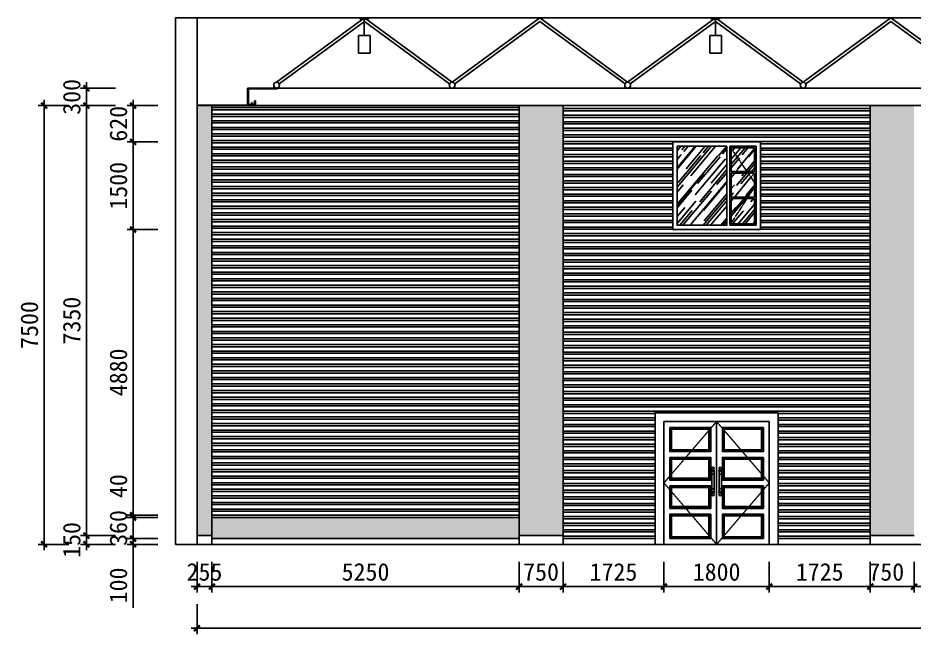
# Model space of a CAD drawing. Header units: millimetres. Extents: x -150677 to 588340, y -254013 to 149700.
# Drawn here: x 131295 to 146611, y -31288 to -20754 of the extents above; entities that cross this region are included whole.
import ezdxf

# ---------------------------------------------------------------- set-up
doc = ezdxf.new("R2010")
doc.units = ezdxf.units.MM
doc.header["$LTSCALE"] = 10
doc.header["$MEASUREMENT"] = 0
doc.linetypes.add('DASH', pattern=[0.35, 0.25, -0.1])
doc.linetypes.add('HIDDEN', pattern=[0.375, 0.25, -0.125])
for name, color, linetype in [('2-Ba顶面轮廓', 4, 'Continuous'), ('2-Da地拼', 4, 'Continuous'), ('6-Bb窗', 5, 'Continuous'), ('9-ELa粗', 2, 'Continuous'), ('9-ELd细', 8, 'Continuous'), ('9-ELf填充', 251, 'Continuous'), ('ceiling-light', 2, 'Continuous'), ('E-Elevation(立面图层)', 134, 'Continuous'), ('FUR-MID', 2, 'Continuous'), ('HAT【填充】', 8, 'Continuous'), ('PM', 1, 'Continuous')]:
    doc.layers.add(name, color=color, linetype=linetype)
doc.styles.get("Standard").update_dxf_attribs({"font": ''})
doc.styles.get('Standard').set_extended_font_data('SimSun')
doc.dimstyles.new('DIMN100', dxfattribs={"dimtxt": 300, "dimasz": 100, "dimexe": 100, "dimexo": 300, "dimgap": 100, "dimtad": 1, "dimdec": 0, "dimtxsty": 'Standard', "dimblk": 'ARCHTICK', "dimcen": 2.5, "dimdle": 100, "dimclrd": 8, "dimclre": 8, "dimclrt": 96, "dimadec": 0, "dimazin": 0, "dimtfac": 1, "dimtdec": 0, "dimtmove": 0, "dimatfit": 3, "dimldrblk": 'DOT', "dimfxl": 100, "dimarcsym": 0})
pattern_1 = [(50, (75, 75), (129.618, 465.617), [3000, -400, 1000, -200]), (50, (341, 175), (-332.325, 17.773), [600, -66, 1200, -150]), (50, (175, 245), (565.849, 882.82), [1600, -280, 800, -200])]

# ---------------------------------------------------------------- blocks, each defined once
blk = doc.blocks.new('A$C03C100C5')
at = {"color": 8, "linetype": 'HIDDEN', "ltscale": 0.001}
for p, q in [((2, 23, 0), (28, 23, 0)), ((15, 12, 0), (15, 34, 0))]:
    blk.add_line(p, q, dxfattribs=at)
at = {"ltscale": 0.2}
for p, q in [((5, 23, 0), (5, 11, 0)), ((25, 23, 0), (25, 11, 0))]:
    blk.add_line(p, q, dxfattribs=at)
at = {"ltscale": 0.2, "elevation": 0}
blk.add_lwpolyline([(30, 0), (30, 11), (0, 11), (0, 0)], close=True, dxfattribs=at)
at = {"ltscale": 0.2}
blk.add_circle((15, 23, 0), 7.88, dxfattribs=at)
blk.add_arc((15, 23, 0), 9.63, 356.8047, 183.1953, dxfattribs=at)
blk = doc.blocks.new('A$C68075832')
at = {"layer": 'E-Elevation(立面图层)', "color": 251, "ltscale": 200}
for p, q in [((-172, 1200), (-32, 1200)), ((-172, 1180), (-172, 1200)), ((-32, 1180), (-172, 1180)), ((-102, 900), (-102, 1180)), ((-32, 1180), (-32, 1200))]:
    blk.add_line(p, q, dxfattribs=at)
at = {"layer": 'E-Elevation(立面图层)', "ltscale": 200}
for p, q in [((0, 900), (-199, 900)), ((-199, 600), (-199, 900)), ((0, 600), (0, 900)), ((0, 600), (-199, 600))]:
    blk.add_line(p, q, dxfattribs=at)
blk = doc.blocks.new('_ArchTick')
at = {"color": 0, "linetype": 'ByBlock', "const_width": 0.4}
blk.add_lwpolyline([(-0.5, -0.5), (0.5, 0.5)], dxfattribs=at)
blk = doc.blocks.new('*D1258')
at = {"layer": '2-Ba顶面轮廓', "color": 8, "lineweight": -2, "transparency": 16777216}
for p, q in [((132466, -29604), (132466, -29504)), ((132964, -29604), (132366, -29604)), ((132466, -29754), (132466, -29604)), ((132964, -29754), (132366, -29754)), ((132466, -29754), (132466, -29854))]:
    blk.add_line(p, q, dxfattribs=at)
at = {"layer": 'Defpoints', "color": 0, "transparency": 16777216}
for p in [(132466, -29604), (133264, -29604), (133264, -29754)]:
    blk.add_point(p, dxfattribs=at)
at = {"layer": '2-Ba顶面轮廓', "color": 8, "lineweight": -2, "transparency": 16777216, "xscale": 100, "yscale": 100, "zscale": 100}
for p, rotation in [((132466, -29604), 270), ((132466, -29754), 90)]:
    blk.add_blockref('_ArchTick', p, dxfattribs=dict(at, rotation=rotation))
at = {"layer": '2-Ba顶面轮廓', "color": 96, "transparency": 16777216, "insert": (132216, -29679), "char_height": 300, "attachment_point": 5, "rotation": 90}
blk.add_mtext('150', dxfattribs=at)
blk = doc.blocks.new('_DOT')
at = {"color": 0, "linetype": 'ByBlock'}
blk.add_line((-0.35, 0), (-1, 0), dxfattribs=at)
at = {"color": 0, "linetype": 'ByBlock', "const_width": 0.35}
blk.add_lwpolyline([(-0.175, 0, 1), (0.175, 0, 1)], format="xyb", close=True, dxfattribs=at)
blk = doc.blocks.new('*D1259')
at = {"layer": '2-Ba顶面轮廓', "color": 8, "lineweight": -2, "transparency": 16777216}
for p, q in [((132466, -29704), (132466, -22154)), ((132964, -22254), (132366, -22254)), ((132964, -29604), (132366, -29604))]:
    blk.add_line(p, q, dxfattribs=at)
at = {"layer": 'Defpoints', "color": 0, "transparency": 16777216}
for p in [(132466, -22254), (133264, -22254), (133264, -29604)]:
    blk.add_point(p, dxfattribs=at)
at = {"layer": '2-Ba顶面轮廓', "color": 8, "lineweight": -2, "transparency": 16777216, "xscale": 100, "yscale": 100, "zscale": 100}
for p, rotation in [((132466, -22254), 90), ((132466, -29604), 270)]:
    blk.add_blockref('_ArchTick', p, dxfattribs=dict(at, rotation=rotation))
at = {"layer": '2-Ba顶面轮廓', "color": 96, "transparency": 16777216, "insert": (132216, -25929), "char_height": 300, "attachment_point": 5, "rotation": 90}
blk.add_mtext('7350', dxfattribs=at)
blk = doc.blocks.new('*D1260')
at = {"layer": '2-Ba顶面轮廓', "color": 8, "lineweight": -2, "transparency": 16777216}
for p, q in [((132466, -22354), (132466, -21854)), ((132964, -21954), (132366, -21954)), ((132964, -22254), (132366, -22254))]:
    blk.add_line(p, q, dxfattribs=at)
at = {"layer": 'Defpoints', "color": 0, "transparency": 16777216}
for p in [(132466, -21954), (133264, -21954), (133264, -22254)]:
    blk.add_point(p, dxfattribs=at)
at = {"layer": '2-Ba顶面轮廓', "color": 8, "lineweight": -2, "transparency": 16777216, "xscale": 100, "yscale": 100, "zscale": 100}
for p, rotation in [((132466, -21954), 90), ((132466, -22254), 270)]:
    blk.add_blockref('_ArchTick', p, dxfattribs=dict(at, rotation=rotation))
at = {"layer": '2-Ba顶面轮廓', "color": 96, "transparency": 16777216, "insert": (132216, -22104), "char_height": 300, "attachment_point": 5, "rotation": 90}
blk.add_mtext('300', dxfattribs=at)
blk = doc.blocks.new('*D1261')
at = {"layer": '2-Ba顶面轮廓', "color": 8, "lineweight": -2, "transparency": 16777216}
for p, q in [((133263.85917, -29654), (133263.85917, -29554)), ((133686.5, -29654), (133163.85917, -29654)), ((133263.85917, -29654), (133263.85917, -29754)), ((133686.5, -29754), (133163.85917, -29754)), ((133263.85917, -29754), (133263.85917, -30841))]:
    blk.add_line(p, q, dxfattribs=at)
at = {"layer": 'Defpoints', "color": 0, "transparency": 16777216}
for p in [(133263.85917, -29654), (133986.5, -29654), (133986.5, -29754)]:
    blk.add_point(p, dxfattribs=at)
at = {"layer": '2-Ba顶面轮廓', "color": 8, "lineweight": -2, "transparency": 16777216, "xscale": 100, "yscale": 100, "zscale": 100}
for p, rotation in [((133263.85917, -29654), 270), ((133263.85917, -29754), 90)]:
    blk.add_blockref('_ArchTick', p, dxfattribs=dict(at, rotation=rotation))
at = {"layer": '2-Ba顶面轮廓', "color": 96, "transparency": 16777216, "insert": (133013.85917, -30456), "char_height": 300, "attachment_point": 5, "rotation": 90}
blk.add_mtext('100', dxfattribs=at)
blk = doc.blocks.new('*D1262')
at = {"layer": '2-Ba顶面轮廓', "color": 8, "lineweight": -2, "transparency": 16777216}
for p, q in [((133263.85917, -29754), (133263.85917, -29194)), ((133686.5, -29294), (133163.85917, -29294)), ((133686.5, -29654), (133163.85917, -29654))]:
    blk.add_line(p, q, dxfattribs=at)
at = {"layer": 'Defpoints', "color": 0, "transparency": 16777216}
for p in [(133263.85917, -29294), (133986.5, -29294), (133986.5, -29654)]:
    blk.add_point(p, dxfattribs=at)
at = {"layer": '2-Ba顶面轮廓', "color": 8, "lineweight": -2, "transparency": 16777216, "xscale": 100, "yscale": 100, "zscale": 100}
for p, rotation in [((133263.85917, -29294), 90), ((133263.85917, -29654), 270)]:
    blk.add_blockref('_ArchTick', p, dxfattribs=dict(at, rotation=rotation))
at = {"layer": '2-Ba顶面轮廓', "color": 96, "transparency": 16777216, "insert": (133013.85917, -29474), "char_height": 300, "attachment_point": 5, "rotation": 90}
blk.add_mtext('360', dxfattribs=at)
blk = doc.blocks.new('*D1263')
at = {"layer": '2-Ba顶面轮廓', "color": 8, "lineweight": -2, "transparency": 16777216}
for p, q in [((133263.85917, -29254), (133263.85917, -28464)), ((133686.5, -29254), (133163.85917, -29254)), ((133686.5, -29294), (133163.85917, -29294)), ((133263.85917, -29294), (133263.85917, -29254)), ((133263.85917, -29294), (133263.85917, -29394))]:
    blk.add_line(p, q, dxfattribs=at)
at = {"layer": 'Defpoints', "color": 0, "transparency": 16777216}
for p in [(133263.85917, -29254), (133986.5, -29254), (133986.5, -29294)]:
    blk.add_point(p, dxfattribs=at)
at = {"layer": '2-Ba顶面轮廓', "color": 8, "lineweight": -2, "transparency": 16777216, "xscale": 100, "yscale": 100, "zscale": 100}
for p, rotation in [((133263.85917, -29254), 270), ((133263.85917, -29294), 90)]:
    blk.add_blockref('_ArchTick', p, dxfattribs=dict(at, rotation=rotation))
at = {"layer": '2-Ba顶面轮廓', "color": 96, "transparency": 16777216, "insert": (133013.85917, -28759), "char_height": 300, "attachment_point": 5, "rotation": 90}
blk.add_mtext('40', dxfattribs=at)
blk = doc.blocks.new('*D1264')
at = {"layer": '2-Ba顶面轮廓', "color": 8, "lineweight": -2, "transparency": 16777216}
for p, q in [((133263.85917, -29354), (133263.85917, -24274)), ((133686.5, -24374), (133163.85917, -24374)), ((133686.5, -29254), (133163.85917, -29254))]:
    blk.add_line(p, q, dxfattribs=at)
at = {"layer": 'Defpoints', "color": 0, "transparency": 16777216}
for p in [(133263.85917, -24374), (133986.5, -24374), (133986.5, -29254)]:
    blk.add_point(p, dxfattribs=at)
at = {"layer": '2-Ba顶面轮廓', "color": 8, "lineweight": -2, "transparency": 16777216, "xscale": 100, "yscale": 100, "zscale": 100}
for p, rotation in [((133263.85917, -24374), 90), ((133263.85917, -29254), 270)]:
    blk.add_blockref('_ArchTick', p, dxfattribs=dict(at, rotation=rotation))
at = {"layer": '2-Ba顶面轮廓', "color": 96, "transparency": 16777216, "insert": (133013.85917, -26814), "char_height": 300, "attachment_point": 5, "rotation": 90}
blk.add_mtext('4880', dxfattribs=at)
blk = doc.blocks.new('*D1265')
at = {"layer": '2-Ba顶面轮廓', "color": 8, "lineweight": -2, "transparency": 16777216}
for p, q in [((133263.85917, -24474), (133263.85917, -22774)), ((133686.5, -22874), (133163.85917, -22874)), ((133686.5, -24374), (133163.85917, -24374))]:
    blk.add_line(p, q, dxfattribs=at)
at = {"layer": 'Defpoints', "color": 0, "transparency": 16777216}
for p in [(133263.85917, -22874), (133986.5, -22874), (133986.5, -24374)]:
    blk.add_point(p, dxfattribs=at)
at = {"layer": '2-Ba顶面轮廓', "color": 8, "lineweight": -2, "transparency": 16777216, "xscale": 100, "yscale": 100, "zscale": 100}
for p, rotation in [((133263.85917, -22874), 90), ((133263.85917, -24374), 270)]:
    blk.add_blockref('_ArchTick', p, dxfattribs=dict(at, rotation=rotation))
at = {"layer": '2-Ba顶面轮廓', "color": 96, "transparency": 16777216, "insert": (133013.85917, -23624), "char_height": 300, "attachment_point": 5, "rotation": 90}
blk.add_mtext('1500', dxfattribs=at)
blk = doc.blocks.new('*D1266')
at = {"layer": '2-Ba顶面轮廓', "color": 8, "lineweight": -2, "transparency": 16777216}
for p, q in [((133263.85917, -22974), (133263.85917, -22154)), ((133686.5, -22254), (133163.85917, -22254)), ((133686.5, -22874), (133163.85917, -22874))]:
    blk.add_line(p, q, dxfattribs=at)
at = {"layer": 'Defpoints', "color": 0, "transparency": 16777216}
for p in [(133263.85917, -22254), (133986.5, -22254), (133986.5, -22874)]:
    blk.add_point(p, dxfattribs=at)
at = {"layer": '2-Ba顶面轮廓', "color": 8, "lineweight": -2, "transparency": 16777216, "xscale": 100, "yscale": 100, "zscale": 100}
for p, rotation in [((133263.85917, -22254), 90), ((133263.85917, -22874), 270)]:
    blk.add_blockref('_ArchTick', p, dxfattribs=dict(at, rotation=rotation))
at = {"layer": '2-Ba顶面轮廓', "color": 96, "transparency": 16777216, "insert": (133013.85917, -22564), "char_height": 300, "attachment_point": 5, "rotation": 90}
blk.add_mtext('620', dxfattribs=at)
blk = doc.blocks.new('*D1267')
at = {"layer": '2-Ba顶面轮廓', "color": 8, "lineweight": -2, "transparency": 16777216}
for p, q in [((131742, -22154), (131742, -29854)), ((132166, -22254), (131642, -22254)), ((132166, -29754), (131642, -29754))]:
    blk.add_line(p, q, dxfattribs=at)
at = {"layer": 'Defpoints', "color": 0, "transparency": 16777216}
for p in [(132466, -22254), (131742, -29754), (132466, -29754)]:
    blk.add_point(p, dxfattribs=at)
at = {"layer": '2-Ba顶面轮廓', "color": 8, "lineweight": -2, "transparency": 16777216, "xscale": 100, "yscale": 100, "zscale": 100}
for p, rotation in [((131742, -22254), 90), ((131742, -29754), 270)]:
    blk.add_blockref('_ArchTick', p, dxfattribs=dict(at, rotation=rotation))
at = {"layer": '2-Ba顶面轮廓', "color": 96, "transparency": 16777216, "insert": (131492, -26004), "char_height": 300, "attachment_point": 5, "rotation": 90}
blk.add_mtext('7500', dxfattribs=at)
blk = doc.blocks.new('A$C26E901EB')
at = {"layer": '9-ELf填充'}
h = blk.add_hatch(dxfattribs=at)
h.set_pattern_fill('木纹02', color=256, scale=100, angle=90, style=0)
h.set_pattern_definition([(90, (77426.86, -29654), (-400, 2e-14), [80, -120, 40, -160]), (90, (77416.86, -29374), (-400, 2e-14), [80, -320]), (90, (77396.86, -29414), (-400, 2e-14), [40, -360]), (90, (77386.86, -29634), (-400, 2e-14), [20, -280, 20, -80]), (90, (77366.86, -29494), (-400, 2e-14), [80, -120, 20, -180]), (90, (77356.86, -29594), (-400, 2e-14), [60, -340]), (90, (77346.86, -29494), (-400, 2e-14), [120, -280]), (90, (77336.86, -29614), (-400, 2e-14), [80, -320]), (90, (77326.86, -29454), (-400, 2e-14), [200, -200]), (90, (77306.86, -29574), (-400, 2e-14), [40, -120, 80, -160]), (90, (77296.86, -29294), (-400, 2e-14), [80, -320]), (90, (77286.86, -29374), (-400, 2e-14), [40, -360]), (90, (77276.86, -29454), (-400, 2e-14), [40, -360]), (90, (77266.86, -29654), (-400, 2e-14), [80, -320]), (90, (77256.86, -29454), (-400, 2e-14), [80, -320]), (90, (77236.86, -29454), (-400, 2e-14), [80, -80, 80, -160]), (90, (77216.86, -29534), (-400, 2e-14), [40, -200, 80, -80]), (90, (77206.86, -29454), (-400, 2e-14), [120, -280]), (90, (77186.86, -29454), (-400, 2e-14), [80, -320]), (90, (77176.86, -29614), (-400, 2e-14), [120, -160, 40, -80]), (90, (77156.86, -29614), (-400, 2e-14), [200, -200]), (90, (77146.86, -29374), (-400, 2e-14), [40, -360]), (90, (77136.86, -29494), (-400, 2e-14), [80, -320]), (90, (77126.86, -29574), (-400, 2e-14), [40, -160, 40, -160]), (90, (77116.86, -29614), (-400, 2e-14), [40, -120, 80, -160]), (90, (77106.86, -29534), (-400, 2e-14), [40, -200, 40, -120]), (90, (77096.86, -29454), (-400, 2e-14), [120, -280]), (90, (77076.86, -29614), (-400, 2e-14), [80, -320]), (90, (77066.86, -29414), (-400, 2e-14), [40, -360]), (90, (77056.86, -29334), (-400, 2e-14), [40, -360]), (104.03624, (77396.86, -29374), (1e-08, 400), [41.2, -1608.0422]), (104.03624, (77306.86, -29334), (1e-08, 400), [41.2, -1608.0422]), (104.03624, (77066.86, -29374), (1e-08, 400), [41.2, -1608.0422]), (104.03624, (77216.86, -29494), (1e-08, 400), [41.2, -1608.0422]), (104.03624, (77156.86, -29414), (1e-08, 400), [41.2, -1608.0422]), (104.03624, (77186.86, -29374), (1e-08, 400), [41.2, -1608.0422]), (104.03624, (77116.86, -29574), (1e-08, 400), [41.2, -1608.0422]), (104.03624, (77136.86, -29414), (1e-08, 400), [41.2, -1608.0422]), (104.03624, (77286.86, -29334), (1e-08, 400), [82.4, -1566.8422]), (104.03624, (77256.86, -29374), (1e-08, 400), [82.4, -1566.8422]), (104.03624, (77236.86, -29374), (1e-08, 400), [82.4, -1566.8422]), (255.96376, (77366.86, -29494), (1e-08, -400), [41.2, -82.4, 41.2, -1484.4422]), (255.96376, (77306.86, -29574), (1e-08, -400), [41.2, -1608.0422]), (255.96376, (77126.86, -29574), (1e-08, -400), [82.4, -1566.8422]), (284.03624, (77416.86, -29374), (-1e-08, -400), [41.2, -1608.0422]), (75.96376, (77416.86, -29294), (-1e-08, 400), [41.2, -1608.0422]), (75.96376, (77276.86, -29414), (-1e-08, 400), [41.2, -1608.0422]), (75.96376, (77206.86, -29334), (-1e-08, 400), [41.2, -1608.0422]), (75.96376, (77176.86, -29494), (-1e-08, 400), [41.2, -1608.0422]), (75.96376, (77126.86, -29534), (-1e-08, 400), [41.2, -1608.0422]), (75.96376, (77106.86, -29494), (-1e-08, 400), [41.2, -1608.0422]), (75.96376, (77176.86, -29494), (-1e-08, 400), [41.2, -1608.0422]), (75.96376, (77116.86, -29374), (-1e-08, 400), [164.8, -1484.4422]), (75.96376, (77386.86, -29614), (-1e-08, 400), [164.8, -1484.4422]), (75.96376, (77356.86, -29574), (-1e-08, 400), [164.8, -1484.4422]), (75.96376, (77336.86, -29534), (-1e-08, 400), [41.2, -82.4, 82.4, -1443.2422]), (75.96376, (77306.86, -29534), (-1e-08, 400), [82.4, -82.4, 82.4, -1402.0422]), (75.96376, (77266.86, -29574), (-1e-08, 400), [164.8, -1484.4422]), (75.96376, (77236.86, -29614), (-1e-08, 400), [164.8, -1484.4422]), (75.96376, (77216.86, -29614), (-1e-08, 400), [164.8, -1484.4422]), (75.96376, (77096.86, -29334), (-1e-08, 400), [41.2, -1608.0422]), (75.96377, (77056.86, -29294), (-8e-05, 400), [82.4, -1566.8422]), (75.96377, (77076.86, -29534), (-8e-05, 400), [82.4, -1566.8422]), (75.96376, (77426.86, -29574), (-7e-06, 400), [164.8, -1484.4422]), (75.96376, (77146.86, -29334), (-7e-06, 400), [123.6, -1525.6422]), (75.96376, (77176.86, -29294), (-7e-06, 400), [247.2, -1402.0422])])
h.paths.add_polyline_path([(750, 0), (750, 7350), (0, 7350), (0, 0)])
at = {"layer": '2-Da地拼'}
blk.add_line((0, 0), (750, 0), dxfattribs=at)
blk = doc.blocks.new('A$C7E87390C')
at = {"layer": '9-ELf填充'}
h = blk.add_hatch(dxfattribs=at)
h.set_pattern_fill('ANSI32', color=251, scale=300, angle=135, style=0)
h.set_pattern_definition([(180, (1326, 400), (-2e-14, -112.5), []), (180, (1288.5, 437.5), (-2e-14, -112.5), [])])
h.paths.add_polyline_path([(5250, 7400), (5050, 7400), (5050, 400), (5250, 400)])
h.paths.add_polyline_path([(5050, 7400), (0, 7400), (0, 400), (5050, 400)])
at = {"layer": 'HAT【填充】'}
h = blk.add_hatch(dxfattribs=at)
h.set_pattern_fill('木纹', color=251, scale=20, angle=90, style=0)
h.set_pattern_definition([(90, (0, 0), (-408, 2e-14), [81.6, -122.4, 40.8, -163.2]), (90, (-10.2, 285.6), (-408, 2e-14), [81.6, -326.4]), (90, (-30.6, 244.8), (-408, 2e-14), [40.8, -367.2]), (90, (-40.8, 20.4), (-408, 2e-14), [20.4, -285.6, 20.4, -81.6]), (90, (-61.2, 163.2), (-408, 2e-14), [81.6, -122.4, 20.4, -183.6]), (90, (-71.4, 61.2), (-408, 2e-14), [61.2, -346.8]), (90, (-81.6, 163.2), (-408, 2e-14), [122.4, -285.6]), (90, (-91.8, 40.8), (-408, 2e-14), [81.6, -326.4]), (90, (-102, 204), (-408, 2e-14), [204, -204]), (90, (-122.4, 81.6), (-408, 2e-14), [40.8, -122.4, 81.6, -163.2]), (90, (-132.6, 367.2), (-408, 2e-14), [81.6, -326.4]), (90, (-142.8, 285.6), (-408, 2e-14), [40.8, -367.2]), (90, (-153, 204), (-408, 2e-14), [40.8, -367.2]), (90, (-163.2, 1e-14), (-408, 2e-14), [81.6, -326.4]), (90, (-173.4, 204), (-408, 2e-14), [81.6, -326.4]), (90, (-193.8, 204), (-408, 2e-14), [81.6, -81.6, 81.6, -163.2]), (90, (-214.2, 122.4), (-408, 2e-14), [40.8, -204, 81.6, -81.6]), (90, (-224.4, 204), (-408, 2e-14), [122.4, -285.6]), (90, (-244.8, 204), (-408, 2e-14), [81.6, -326.4]), (90, (-255, 40.8), (-408, 2e-14), [122.4, -163.2, 40.8, -81.6]), (90, (-275.4, 40.8), (-408, 2e-14), [204, -204]), (90, (-285.6, 285.6), (-408, 2e-14), [40.8, -367.2]), (90, (-295.8, 163.2), (-408, 2e-14), [81.6, -326.4]), (90, (-306, 81.6), (-408, 2e-14), [40.8, -163.2, 40.8, -163.2]), (90, (-316.2, 40.8), (-408, 2e-14), [40.8, -122.4, 81.6, -163.2]), (90, (-326.4, 122.4), (-408, 2e-14), [40.8, -204, 40.8, -122.4]), (90, (-336.6, 204), (-408, 2e-14), [122.4, -285.6]), (90, (-357, 40.8), (-408, 2e-14), [81.6, -326.4]), (90, (-367.2, 244.8), (-408, 2e-14), [40.8, -367.2]), (90, (-377.4, 326.4), (-408, 2e-14), [40.8, -367.2]), (104.0362, (-30.6, 285.6), (-1e-06, 408), [42.024, -1640.203]), (104.0362, (-122.4, 326.4), (-1e-06, 408), [42.024, -1640.203]), (104.0362, (-367.2, 285.6), (-1e-06, 408), [42.024, -1640.203]), (104.0362, (-214.2, 163.2), (-1e-06, 408), [42.024, -1640.203]), (104.0362, (-275.4, 244.8), (-1e-06, 408), [42.024, -1640.203]), (104.0362, (-244.8, 285.6), (-1e-06, 408), [42.024, -1640.203]), (104.0362, (-316.2, 81.6), (-1e-06, 408), [42.024, -1640.203]), (104.0362, (-295.8, 244.8), (-1e-06, 408), [42.024, -1640.203]), (104.0362, (-142.8, 326.4), (-1e-06, 408), [84.048, -1598.18]), (104.0362, (-173.4, 285.6), (-1e-06, 408), [84.048, -1598.18]), (104.0362, (-193.8, 285.6), (-1e-06, 408), [84.048, -1598.18]), (255.9638, (-61.2, 163.2), (-1e-08, -408), [42.024, -84.048, 42.024, -1514.131]), (255.9638, (-122.4, 81.6), (-1e-08, -408), [42.024, -1640.203]), (255.9638, (-306, 81.6), (-1e-08, -408), [84.048, -1598.18]), (284.0362, (-10.2, 285.6), (1e-06, -408), [42.024, -1640.203]), (75.9638, (-10.2, 367.2), (1e-08, 408), [42.024, -1640.203]), (75.9638, (-153, 244.8), (1e-08, 408), [42.024, -1640.203]), (75.9638, (-224.4, 326.4), (1e-08, 408), [42.024, -1640.203]), (75.9638, (-255, 163.2), (1e-08, 408), [42.024, -1640.203]), (75.9638, (-306, 122.4), (1e-08, 408), [42.024, -1640.203]), (75.9638, (-326.4, 163.2), (1e-08, 408), [42.024, -1640.203]), (75.9638, (-255, 163.2), (1e-08, 408), [42.024, -1640.203]), (75.9638, (-316.2, 285.6), (1e-08, 408), [168.096, -1514.13]), (75.9638, (-40.8, 40.8), (1e-08, 408), [168.096, -1514.13]), (75.9638, (-71.4, 81.6), (1e-08, 408), [168.096, -1514.13]), (75.9638, (-91.8, 122.4), (1e-08, 408), [42.024, -84.048, 84.048, -1472.107]), (75.9638, (-122.4, 122.4), (1e-08, 408), [84.048, -84.048, 84.048, -1430.083]), (75.9638, (-163.2, 81.6), (1e-08, 408), [168.096, -1514.13]), (75.9638, (-193.8, 40.8), (1e-08, 408), [168.096, -1514.13]), (75.9638, (-214.2, 40.8), (1e-08, 408), [168.096, -1514.13]), (75.9638, (-336.6, 326.4), (1e-08, 408), [42.024, -1640.203]), (75.9638, (-377.4, 367.2), (-8e-05, 408), [84.048, -1598.18]), (75.9638, (-357, 122.4), (-8e-05, 408), [84.048, -1598.18]), (75.9638, (5e-15, 81.6), (-7e-06, 408), [168.096, -1514.13]), (75.9638, (-285.6, 326.4), (-7e-06, 408), [126.072, -1556.155]), (75.9638, (-255, 367.2), (-7e-06, 408), [252.144, -1430.083])])
h.paths.add_polyline_path([(5250, 360), (5050, 360), (5050, 0), (5250, 0)])
h.paths.add_polyline_path([(5050, 360), (0, 360), (0, 0), (5050, 0)])
at = {"layer": '2-Da地拼'}
for p, q in [((0, 400), (5250, 400)), ((0, 360), (5250, 360)), ((0, 0), (5250, 0))]:
    blk.add_line(p, q, dxfattribs=at)
blk = doc.blocks.new('A$C0124305E')
h = blk.add_hatch()
h.set_pattern_fill('木材', color=251, scale=50, style=0)
h.set_pattern_definition(pattern_1)
h.paths.add_polyline_path([(925, 1425), (75, 1425), (75, 75), (925, 75)])
h = blk.add_hatch()
h.set_pattern_fill('木材', color=251, scale=50, style=0)
h.set_pattern_definition(pattern_1)
h.paths.add_polyline_path([(1400, 1400), (1000, 1400), (1000, 1388), (1272, 992), (1400, 992)])
h = blk.add_hatch()
h.set_pattern_fill('木材', color=251, scale=50, style=0)
h.set_pattern_definition(pattern_1)
h.paths.add_polyline_path([(1000, 1388), (1000, 992), (1272, 992)])
h = blk.add_hatch()
h.set_pattern_fill('木材', color=251, scale=50, style=0)
h.set_pattern_definition(pattern_1)
h.paths.add_polyline_path([(1400, 804), (1289, 967), (1000, 967), (1000, 558), (1289, 558), (1400, 729)])
h = blk.add_hatch()
h.set_pattern_fill('木材', color=251, scale=50, style=0)
h.set_pattern_definition(pattern_1)
h.paths.add_polyline_path([(1400, 967), (1289, 967), (1400, 804)], flags=17)
h = blk.add_hatch()
h.set_pattern_fill('木材', color=251, scale=50, style=0)
h.set_pattern_definition(pattern_1)
h.paths.add_polyline_path([(1400, 729), (1289, 558), (1400, 558)])
h = blk.add_hatch()
h.set_pattern_fill('木材', color=251, scale=50, style=0)
h.set_pattern_definition(pattern_1)
h.paths.add_polyline_path([(1273, 533), (1000, 533), (1000, 113)], flags=17)
h = blk.add_hatch()
h.set_pattern_fill('木材', color=251, scale=50, style=0)
h.set_pattern_definition(pattern_1)
h.paths.add_polyline_path([(1400, 533), (1273, 533), (1000, 113), (1000, 100), (1400, 100)])
at = {"color": 8, "linetype": 'DASH'}
for p, q in [((975, 1425), (1425, 768)), ((1425, 768), (975, 75))]:
    blk.add_line(p, q, dxfattribs=at)
at = {"layer": '2-Ba顶面轮廓'}
blk.add_lwpolyline([(0, 1500), (0, 0), (1500, 0), (1500, 1500)], close=True, dxfattribs=at)
at = {"layer": '9-ELd细'}
for p, q in [((975, 1425), (1425, 1425)), ((975, 1425), (975, 75)), ((1400, 1400), (1000, 1400)), ((1000, 1400), (1000, 992)), ((1400, 1400), (1400, 992)), ((1425, 1425), (1425, 75)), ((1400, 992), (1000, 992)), ((1400, 967), (1000, 967)), ((1000, 967), (1000, 558)), ((1400, 967), (1400, 558)), ((1400, 558), (1000, 558)), ((1400, 533), (1000, 533)), ((1000, 533), (1000, 100)), ((1400, 533), (1400, 100)), ((975, 75), (1425, 75)), ((1400, 100), (1000, 100)), ((1175, 75), (1425, 75))]:
    blk.add_line(p, q, dxfattribs=at)
blk.add_lwpolyline([(75, 1425), (925, 1425), (925, 75), (75, 75)], close=True, dxfattribs=at)
blk = doc.blocks.new('*D1275')
at = {"layer": '2-Ba顶面轮廓', "color": 8, "lineweight": -2, "transparency": 16777216}
for p, q in [((134356.5, -30054), (134356.5, -30577)), ((134611.5, -30054), (134611.5, -30577)), ((134256.5, -30477), (134711.5, -30477))]:
    blk.add_line(p, q, dxfattribs=at)
at = {"layer": 'Defpoints', "color": 0, "transparency": 16777216}
for p in [(134356.5, -29754), (134611.5, -29754), (134611.5, -30477)]:
    blk.add_point(p, dxfattribs=at)
at = {"layer": '2-Ba顶面轮廓', "color": 8, "lineweight": -2, "transparency": 16777216, "xscale": 100, "yscale": 100, "zscale": 100, "rotation": 180}
blk.add_blockref('_ArchTick', (134356.5, -30477), dxfattribs=at)
at = {"layer": '2-Ba顶面轮廓', "color": 8, "lineweight": -2, "transparency": 16777216, "xscale": 100, "yscale": 100, "zscale": 100}
blk.add_blockref('_ArchTick', (134611.5, -30477), dxfattribs=at)
at = {"layer": '2-Ba顶面轮廓', "color": 96, "transparency": 16777216, "insert": (134484, -30227), "char_height": 300, "attachment_point": 5}
blk.add_mtext('255', dxfattribs=at)
blk = doc.blocks.new('*D1276')
at = {"layer": '2-Ba顶面轮廓', "color": 8, "lineweight": -2, "transparency": 16777216}
for p, q in [((134611.5, -30054), (134611.5, -30577)), ((139861.5, -30054), (139861.5, -30577)), ((134511.5, -30477), (139961.5, -30477))]:
    blk.add_line(p, q, dxfattribs=at)
at = {"layer": 'Defpoints', "color": 0, "transparency": 16777216}
for p in [(134611.5, -29754), (139861.5, -29754), (139861.5, -30477)]:
    blk.add_point(p, dxfattribs=at)
at = {"layer": '2-Ba顶面轮廓', "color": 8, "lineweight": -2, "transparency": 16777216, "xscale": 100, "yscale": 100, "zscale": 100, "rotation": 180}
blk.add_blockref('_ArchTick', (134611.5, -30477), dxfattribs=at)
at = {"layer": '2-Ba顶面轮廓', "color": 8, "lineweight": -2, "transparency": 16777216, "xscale": 100, "yscale": 100, "zscale": 100}
blk.add_blockref('_ArchTick', (139861.5, -30477), dxfattribs=at)
at = {"layer": '2-Ba顶面轮廓', "color": 96, "transparency": 16777216, "insert": (137236.5, -30227), "char_height": 300, "attachment_point": 5}
blk.add_mtext('5250', dxfattribs=at)
blk = doc.blocks.new('*D1277')
at = {"layer": '2-Ba顶面轮廓', "color": 8, "lineweight": -2, "transparency": 16777216}
for p, q in [((139861.5, -30054), (139861.5, -30577)), ((140611.5, -30054), (140611.5, -30577)), ((139761.5, -30477), (140711.5, -30477))]:
    blk.add_line(p, q, dxfattribs=at)
at = {"layer": 'Defpoints', "color": 0, "transparency": 16777216}
for p in [(139861.5, -29754), (140611.5, -29754), (140611.5, -30477)]:
    blk.add_point(p, dxfattribs=at)
at = {"layer": '2-Ba顶面轮廓', "color": 8, "lineweight": -2, "transparency": 16777216, "xscale": 100, "yscale": 100, "zscale": 100, "rotation": 180}
blk.add_blockref('_ArchTick', (139861.5, -30477), dxfattribs=at)
at = {"layer": '2-Ba顶面轮廓', "color": 8, "lineweight": -2, "transparency": 16777216, "xscale": 100, "yscale": 100, "zscale": 100}
blk.add_blockref('_ArchTick', (140611.5, -30477), dxfattribs=at)
at = {"layer": '2-Ba顶面轮廓', "color": 96, "transparency": 16777216, "insert": (140236.5, -30227), "char_height": 300, "attachment_point": 5}
blk.add_mtext('750', dxfattribs=at)
blk = doc.blocks.new('*D1278')
at = {"layer": '2-Ba顶面轮廓', "color": 8, "lineweight": -2, "transparency": 16777216}
for p, q in [((140611.5, -30054), (140611.5, -30577)), ((142336.5, -30054), (142336.5, -30577)), ((140511.5, -30477), (142436.5, -30477))]:
    blk.add_line(p, q, dxfattribs=at)
at = {"layer": 'Defpoints', "color": 0, "transparency": 16777216}
for p in [(140611.5, -29754), (142336.5, -29754), (142336.5, -30477)]:
    blk.add_point(p, dxfattribs=at)
at = {"layer": '2-Ba顶面轮廓', "color": 8, "lineweight": -2, "transparency": 16777216, "xscale": 100, "yscale": 100, "zscale": 100, "rotation": 180}
blk.add_blockref('_ArchTick', (140611.5, -30477), dxfattribs=at)
at = {"layer": '2-Ba顶面轮廓', "color": 8, "lineweight": -2, "transparency": 16777216, "xscale": 100, "yscale": 100, "zscale": 100}
blk.add_blockref('_ArchTick', (142336.5, -30477), dxfattribs=at)
at = {"layer": '2-Ba顶面轮廓', "color": 96, "transparency": 16777216, "insert": (141473.75, -30227), "char_height": 300, "attachment_point": 5}
blk.add_mtext('1725', dxfattribs=at)
blk = doc.blocks.new('*D1279')
at = {"layer": '2-Ba顶面轮廓', "color": 8, "lineweight": -2, "transparency": 16777216}
for p, q in [((142336.5, -30054), (142336.5, -30577)), ((144136.5, -30054), (144136.5, -30577)), ((142236.5, -30477), (144236.5, -30477))]:
    blk.add_line(p, q, dxfattribs=at)
at = {"layer": 'Defpoints', "color": 0, "transparency": 16777216}
for p in [(142336.5, -29754), (144136.5, -29754), (144136.5, -30477)]:
    blk.add_point(p, dxfattribs=at)
at = {"layer": '2-Ba顶面轮廓', "color": 8, "lineweight": -2, "transparency": 16777216, "xscale": 100, "yscale": 100, "zscale": 100, "rotation": 180}
blk.add_blockref('_ArchTick', (142336.5, -30477), dxfattribs=at)
at = {"layer": '2-Ba顶面轮廓', "color": 8, "lineweight": -2, "transparency": 16777216, "xscale": 100, "yscale": 100, "zscale": 100}
blk.add_blockref('_ArchTick', (144136.5, -30477), dxfattribs=at)
at = {"layer": '2-Ba顶面轮廓', "color": 96, "transparency": 16777216, "insert": (143236.5, -30227), "char_height": 300, "attachment_point": 5}
blk.add_mtext('1800', dxfattribs=at)
blk = doc.blocks.new('*D1280')
at = {"layer": '2-Ba顶面轮廓', "color": 8, "lineweight": -2, "transparency": 16777216}
for p, q in [((144136.5, -30054), (144136.5, -30577)), ((145861.5, -30054), (145861.5, -30577)), ((144036.5, -30477), (145961.5, -30477))]:
    blk.add_line(p, q, dxfattribs=at)
at = {"layer": 'Defpoints', "color": 0, "transparency": 16777216}
for p in [(144136.5, -29754), (145861.5, -29754), (145861.5, -30477)]:
    blk.add_point(p, dxfattribs=at)
at = {"layer": '2-Ba顶面轮廓', "color": 8, "lineweight": -2, "transparency": 16777216, "xscale": 100, "yscale": 100, "zscale": 100, "rotation": 180}
blk.add_blockref('_ArchTick', (144136.5, -30477), dxfattribs=at)
at = {"layer": '2-Ba顶面轮廓', "color": 8, "lineweight": -2, "transparency": 16777216, "xscale": 100, "yscale": 100, "zscale": 100}
blk.add_blockref('_ArchTick', (145861.5, -30477), dxfattribs=at)
at = {"layer": '2-Ba顶面轮廓', "color": 96, "transparency": 16777216, "insert": (144998.75, -30227), "char_height": 300, "attachment_point": 5}
blk.add_mtext('1725', dxfattribs=at)
blk = doc.blocks.new('*D1281')
at = {"layer": '2-Ba顶面轮廓', "color": 8, "lineweight": -2, "transparency": 16777216}
for p, q in [((145861.5, -30054), (145861.5, -30577)), ((146611.5, -30054), (146611.5, -30577)), ((145761.5, -30477), (146711.5, -30477))]:
    blk.add_line(p, q, dxfattribs=at)
at = {"layer": 'Defpoints', "color": 0, "transparency": 16777216}
for p in [(145861.5, -29754), (146611.5, -29754), (146611.5, -30477)]:
    blk.add_point(p, dxfattribs=at)
at = {"layer": '2-Ba顶面轮廓', "color": 8, "lineweight": -2, "transparency": 16777216, "xscale": 100, "yscale": 100, "zscale": 100, "rotation": 180}
blk.add_blockref('_ArchTick', (145861.5, -30477), dxfattribs=at)
at = {"layer": '2-Ba顶面轮廓', "color": 8, "lineweight": -2, "transparency": 16777216, "xscale": 100, "yscale": 100, "zscale": 100}
blk.add_blockref('_ArchTick', (146611.5, -30477), dxfattribs=at)
at = {"layer": '2-Ba顶面轮廓', "color": 96, "transparency": 16777216, "insert": (146136.5, -30227), "char_height": 300, "attachment_point": 5}
blk.add_mtext('750', dxfattribs=at)
blk = doc.blocks.new('*D1282')
at = {"layer": '2-Ba顶面轮廓', "color": 8, "lineweight": -2, "transparency": 16777216}
for p, q in [((146611.5, -30054), (146611.5, -30577)), ((151861.5, -30054), (151861.5, -30577)), ((146511.5, -30477), (151961.5, -30477))]:
    blk.add_line(p, q, dxfattribs=at)
at = {"layer": 'Defpoints', "color": 0, "transparency": 16777216}
for p in [(146611.5, -29754), (151861.5, -29754), (151861.5, -30477)]:
    blk.add_point(p, dxfattribs=at)
at = {"layer": '2-Ba顶面轮廓', "color": 8, "lineweight": -2, "transparency": 16777216, "xscale": 100, "yscale": 100, "zscale": 100, "rotation": 180}
blk.add_blockref('_ArchTick', (146611.5, -30477), dxfattribs=at)
at = {"layer": '2-Ba顶面轮廓', "color": 8, "lineweight": -2, "transparency": 16777216, "xscale": 100, "yscale": 100, "zscale": 100}
blk.add_blockref('_ArchTick', (151861.5, -30477), dxfattribs=at)
at = {"layer": '2-Ba顶面轮廓', "color": 96, "transparency": 16777216, "insert": (149236.5, -30227), "char_height": 300, "attachment_point": 5}
blk.add_mtext('5250', dxfattribs=at)
blk = doc.blocks.new('*D1287')
at = {"layer": '2-Ba顶面轮廓', "color": 8, "lineweight": -2, "transparency": 16777216}
for p, q in [((134356.5, -30777), (134356.5, -31288)), ((164116.5, -30777), (164116.5, -31288)), ((134256.5, -31188), (164216.5, -31188))]:
    blk.add_line(p, q, dxfattribs=at)
at = {"layer": 'Defpoints', "color": 0, "transparency": 16777216}
for p in [(134356.5, -30477), (164116.5, -30477), (164116.5, -31188)]:
    blk.add_point(p, dxfattribs=at)
at = {"layer": '2-Ba顶面轮廓', "color": 8, "lineweight": -2, "transparency": 16777216, "xscale": 100, "yscale": 100, "zscale": 100, "rotation": 180}
blk.add_blockref('_ArchTick', (134356.5, -31188), dxfattribs=at)
at = {"layer": '2-Ba顶面轮廓', "color": 8, "lineweight": -2, "transparency": 16777216, "xscale": 100, "yscale": 100, "zscale": 100}
blk.add_blockref('_ArchTick', (164116.5, -31188), dxfattribs=at)
at = {"layer": '2-Ba顶面轮廓', "color": 96, "transparency": 16777216, "insert": (149236.5, -30938), "char_height": 300, "attachment_point": 5}
blk.add_mtext('29760', dxfattribs=at)
blk = doc.blocks.new('LS-006')
at = {"layer": 'PM'}
for p, q in [((-43, 173), (-43, 153)), ((-43, 173), (3, 173)), ((-35, 178), (-35, 173)), ((-35, 178), (-5, 178)), ((-30, 183), (-30, 178)), ((-30, 183), (-10, 183)), ((-10, 183), (-10, 178)), ((-5, 178), (-5, 173)), ((3, 173), (3, 153)), ((81, 173), (81, 153)), ((127, 173), (81, 173)), ((119, 178), (89, 178)), ((89, 178), (89, 173)), ((114, 183), (94, 183)), ((94, 183), (94, 178)), ((114, 183), (114, 178)), ((119, 178), (119, 173)), ((127, 173), (127, 153)), ((-43, 153), (3, 153)), ((-40, 153), (-40, -197)), ((-40, 103), (0, 103)), ((0, 153), (0, -197)), ((127, 153), (81, 153)), ((84, 153), (84, -197)), ((124, 103), (84, 103)), ((124, 153), (124, -197)), ((-40, -147), (0, -147)), ((124, -147), (84, -147)), ((-43, -217), (-43, -197)), ((-43, -197), (3, -197)), ((-43, -217), (3, -217)), ((-40, -197), (0, -197)), ((-35, -222), (-35, -217)), ((-35, -222), (-5, -222)), ((-30, -227), (-30, -222)), ((-30, -227), (-10, -227)), ((-10, -227), (-10, -222)), ((-5, -222), (-5, -217)), ((3, -217), (3, -197)), ((81, -217), (81, -197)), ((127, -197), (81, -197)), ((127, -217), (81, -217)), ((124, -197), (84, -197)), ((89, -222), (89, -217)), ((119, -222), (89, -222)), ((94, -227), (94, -222)), ((114, -227), (94, -227)), ((114, -227), (114, -222)), ((119, -222), (119, -217)), ((127, -217), (127, -197))]:
    blk.add_line(p, q, dxfattribs=at)
for centre, start, end in [((-20, 201), 297.7238, 242.2762), ((104, 201), 297.7238, 242.2762), ((-20, -246), 117.7238, 62.2762), ((104, -246), 117.7238, 62.2762)]:
    blk.add_arc(centre, 21, start, end, dxfattribs=at)
blk = doc.blocks.new('A$C70AA2492')
at = {"layer": '2-Ba顶面轮廓'}
for p, q in [((150, 2100), (150, 0)), ((1000, 2100), (150, 2100)), ((950, 2000), (250, 2000)), ((1950, 2100), (1000, 2100)), ((1050, 2100), (1050, 0)), ((1950, 2100), (1950, 0)), ((954, 1100), (250, 1100)), ((1196, 1100), (1850, 1100)), ((1950, 0), (150, 0))]:
    blk.add_line(p, q, dxfattribs=at)
at = {"layer": '2-Ba顶面轮廓', "color": 8, "linetype": 'DASH'}
for p, q in [((1050, 2100), (150, 1050)), ((1050, 2100), (1950, 1050)), ((150, 1050), (1050, 0)), ((1950, 1050), (1050, 0))]:
    blk.add_line(p, q, dxfattribs=at)
at = {"layer": '2-Ba顶面轮廓'}
blk.add_lwpolyline([(0, 0), (0, 2250), (2100, 2250), (2100, 0)], dxfattribs=at)
for points in [[(250, 2000), (950, 2000), (950, 1585), (250, 1585)], [(1850, 2000), (1150, 2000), (1150, 1585), (1850, 1585)], [(250, 1485), (950, 1485), (950, 1100), (250, 1100)], [(1850, 1485), (1150, 1485), (1150, 1100), (1850, 1100)], [(250, 615), (950, 615), (950, 1000), (250, 1000)], [(1850, 615), (1150, 615), (1150, 1000), (1850, 1000)], [(250, 100), (950, 100), (950, 515), (250, 515)], [(1850, 100), (1150, 100), (1150, 515), (1850, 515)]]:
    blk.add_lwpolyline(points, close=True, dxfattribs=at)
at = {"layer": '2-Ba顶面轮廓', "color": 8}
for points in [[(935, 1985), (265, 1985), (265, 1600), (935, 1600)], [(920, 1970), (280, 1970), (280, 1615), (920, 1615)], [(1835, 1985), (1165, 1985), (1165, 1600), (1835, 1600)], [(1820, 1970), (1180, 1970), (1180, 1615), (1820, 1615)], [(935, 1470), (265, 1470), (265, 1115), (935, 1115)], [(920, 1455), (280, 1455), (280, 1130), (920, 1130)], [(1835, 1470), (1165, 1470), (1165, 1115), (1835, 1115)], [(1820, 1455), (1180, 1455), (1180, 1130), (1820, 1130)], [(935, 985), (265, 985), (265, 630), (935, 630)], [(920, 970), (280, 970), (280, 645), (920, 645)], [(1835, 985), (1165, 985), (1165, 630), (1835, 630)], [(1820, 970), (1180, 970), (1180, 645), (1820, 645)], [(935, 500), (265, 500), (265, 115), (935, 115)], [(920, 485), (280, 485), (280, 130), (920, 130)], [(1835, 500), (1165, 500), (1165, 115), (1835, 115)], [(1820, 485), (1180, 485), (1180, 130), (1820, 130)]]:
    blk.add_lwpolyline(points, close=True, dxfattribs=at)
at = {"layer": 'FUR-MID', "color": 2, "ltscale": 20}
blk.add_blockref('LS-006', (1008, 1097), dxfattribs=at)

msp = doc.modelspace()

# ---------------------------------------------------------------- hatches: boundary and pattern name
at = {"layer": '9-ELf填充'}
h = msp.add_hatch(dxfattribs=at)
h.set_pattern_fill('木纹02', color=256, scale=100, angle=90, style=0)
h.set_pattern_definition([(90, (211783.36, -59258), (-400, 2e-14), [80, -120, 40, -160]), (90, (211773.36, -58978), (-400, 2e-14), [80, -320]), (90, (211753.36, -59018), (-400, 2e-14), [40, -360]), (90, (211743.36, -59238), (-400, 2e-14), [20, -280, 20, -80]), (90, (211723.36, -59098), (-400, 2e-14), [80, -120, 20, -180]), (90, (211713.36, -59198), (-400, 2e-14), [60, -340]), (90, (211703.36, -59098), (-400, 2e-14), [120, -280]), (90, (211693.36, -59218), (-400, 2e-14), [80, -320]), (90, (211683.36, -59058), (-400, 2e-14), [200, -200]), (90, (211663.36, -59178), (-400, 2e-14), [40, -120, 80, -160]), (90, (211653.36, -58898), (-400, 2e-14), [80, -320]), (90, (211643.36, -58978), (-400, 2e-14), [40, -360]), (90, (211633.36, -59058), (-400, 2e-14), [40, -360]), (90, (211623.36, -59258), (-400, 2e-14), [80, -320]), (90, (211613.36, -59058), (-400, 2e-14), [80, -320]), (90, (211593.36, -59058), (-400, 2e-14), [80, -80, 80, -160]), (90, (211573.36, -59138), (-400, 2e-14), [40, -200, 80, -80]), (90, (211563.36, -59058), (-400, 2e-14), [120, -280]), (90, (211543.36, -59058), (-400, 2e-14), [80, -320]), (90, (211533.36, -59218), (-400, 2e-14), [120, -160, 40, -80]), (90, (211513.36, -59218), (-400, 2e-14), [200, -200]), (90, (211503.36, -58978), (-400, 2e-14), [40, -360]), (90, (211493.36, -59098), (-400, 2e-14), [80, -320]), (90, (211483.36, -59178), (-400, 2e-14), [40, -160, 40, -160]), (90, (211473.36, -59218), (-400, 2e-14), [40, -120, 80, -160]), (90, (211463.36, -59138), (-400, 2e-14), [40, -200, 40, -120]), (90, (211453.36, -59058), (-400, 2e-14), [120, -280]), (90, (211433.36, -59218), (-400, 2e-14), [80, -320]), (90, (211423.36, -59018), (-400, 2e-14), [40, -360]), (90, (211413.36, -58938), (-400, 2e-14), [40, -360]), (104.03624, (211753.36, -58978), (1e-08, 400), [41.2, -1608.0422]), (104.03624, (211663.36, -58938), (1e-08, 400), [41.2, -1608.0422]), (104.03624, (211423.36, -58978), (1e-08, 400), [41.2, -1608.0422]), (104.03624, (211573.36, -59098), (1e-08, 400), [41.2, -1608.0422]), (104.03624, (211513.36, -59018), (1e-08, 400), [41.2, -1608.0422]), (104.03624, (211543.36, -58978), (1e-08, 400), [41.2, -1608.0422]), (104.03624, (211473.36, -59178), (1e-08, 400), [41.2, -1608.0422]), (104.03624, (211493.36, -59018), (1e-08, 400), [41.2, -1608.0422]), (104.03624, (211643.36, -58938), (1e-08, 400), [82.4, -1566.8422]), (104.03624, (211613.36, -58978), (1e-08, 400), [82.4, -1566.8422]), (104.03624, (211593.36, -58978), (1e-08, 400), [82.4, -1566.8422]), (255.96376, (211723.36, -59098), (1e-08, -400), [41.2, -82.4, 41.2, -1484.4422]), (255.96376, (211663.36, -59178), (1e-08, -400), [41.2, -1608.0422]), (255.96376, (211483.36, -59178), (1e-08, -400), [82.4, -1566.8422]), (284.03624, (211773.36, -58978), (-1e-08, -400), [41.2, -1608.0422]), (75.96376, (211773.36, -58898), (-1e-08, 400), [41.2, -1608.0422]), (75.96376, (211633.36, -59018), (-1e-08, 400), [41.2, -1608.0422]), (75.96376, (211563.36, -58938), (-1e-08, 400), [41.2, -1608.0422]), (75.96376, (211533.36, -59098), (-1e-08, 400), [41.2, -1608.0422]), (75.96376, (211483.36, -59138), (-1e-08, 400), [41.2, -1608.0422]), (75.96376, (211463.36, -59098), (-1e-08, 400), [41.2, -1608.0422]), (75.96376, (211533.36, -59098), (-1e-08, 400), [41.2, -1608.0422]), (75.96376, (211473.36, -58978), (-1e-08, 400), [164.8, -1484.4422]), (75.96376, (211743.36, -59218), (-1e-08, 400), [164.8, -1484.4422]), (75.96376, (211713.36, -59178), (-1e-08, 400), [164.8, -1484.4422]), (75.96376, (211693.36, -59138), (-1e-08, 400), [41.2, -82.4, 82.4, -1443.2422]), (75.96376, (211663.36, -59138), (-1e-08, 400), [82.4, -82.4, 82.4, -1402.0422]), (75.96376, (211623.36, -59178), (-1e-08, 400), [164.8, -1484.4422]), (75.96376, (211593.36, -59218), (-1e-08, 400), [164.8, -1484.4422]), (75.96376, (211573.36, -59218), (-1e-08, 400), [164.8, -1484.4422]), (75.96376, (211453.36, -58938), (-1e-08, 400), [41.2, -1608.0422]), (75.96377, (211413.36, -58898), (-8e-05, 400), [82.4, -1566.8422]), (75.96377, (211433.36, -59138), (-8e-05, 400), [82.4, -1566.8422]), (75.96376, (211783.36, -59178), (-7e-06, 400), [164.8, -1484.4422]), (75.96376, (211503.36, -58938), (-7e-06, 400), [123.6, -1525.6422]), (75.96376, (211533.36, -58898), (-7e-06, 400), [247.2, -1402.0422])])
h.paths.add_polyline_path([(134611.5, -29604), (134611.5, -22254), (134356.5, -22254), (134356.5, -29604)])
h = msp.add_hatch(dxfattribs=at)
h.set_pattern_fill('ANSI32', color=256, scale=300, angle=135, style=0)
h.set_pattern_definition([(180, (140611.5, -29654), (-2e-14, -112.5), []), (180, (140574, -29616.5), (-2e-14, -112.5), [])])
h.paths.add_polyline_path([(144286.5, -27504), (144286.5, -29654), (145861.5, -29654), (145861.5, -22254), (140611.5, -22254), (140611.5, -29654), (142186.5, -29654), (142186.5, -27504)])
h.paths.add_polyline_path([(143986, -24374), (142486, -24374), (142486, -22874), (143986, -22874)], flags=16)

# ---------------------------------------------------------------- linework, layer by layer
at = {"layer": '2-Ba顶面轮廓'}
for p, q in [((134611.5, -22254), (134611.5, -29754)), ((139861.5, -22254), (139861.5, -29754)), ((140611.5, -22254), (140611.5, -29754)), ((145861.5, -22254), (145861.5, -29754))]:
    msp.add_line(p, q, dxfattribs=at)
at = {"layer": '2-Da地拼'}
for p, q in [((135216.5, -21954), (163256.5, -21954)), ((135216.5, -21954), (135216.5, -22244)), ((135731.5, -21964), (135236.5, -21964)), ((135236.5, -21964), (135236.5, -22234)), ((135731.5, -21954), (135731.5, -21964)), ((135356.5, -22174), (135336.5, -22174)), ((135336.5, -22174), (135336.5, -22234)), ((135356.5, -22174), (135356.5, -22254)), ((135216.5, -22244), (134356.5, -22244)), ((134356.5, -22254), (164116.5, -22254)), ((135336.5, -22234), (135236.5, -22234)), ((134356.5, -29604), (134611.5, -29604)), ((140611.6, -29654), (142186.5, -29654)), ((145863.4, -29654), (144286.5, -29654))]:
    msp.add_line(p, q, dxfattribs=at)
for points in [[(135716.5, -21854), (137216.5, -20754), (138716.5, -21854)], [(135761.8, -21882.8), (137217.8, -20817), (138671.2, -21882.8)], [(141716.5, -21854), (140216.5, -20754), (138716.5, -21854)], [(141671.2, -21882.8), (140215.2, -20817), (138761.8, -21882.8)], [(141716.5, -21854), (143216.5, -20754), (144716.5, -21854)], [(141761.8, -21882.8), (143217.8, -20817), (144671.2, -21882.8)], [(147716.5, -21854), (146216.5, -20754), (144716.5, -21854)], [(147671.2, -21882.8), (146215.2, -20817), (144761.8, -21882.8)]]:
    msp.add_lwpolyline(points, dxfattribs=at)
for centre in [(135716.5, -21904), (138716.5, -21904), (141716.5, -21904), (144716.5, -21904)]:
    msp.add_circle(centre, 50, dxfattribs=at)
at = {"layer": '9-ELa粗'}
for p, q in [((133986.5, -20754), (164486.5, -20754)), ((133986.5, -20754), (133986.5, -29754)), ((134356.5, -20754), (134356.5, -29754)), ((133986.5, -29754), (164486.5, -29754))]:
    msp.add_line(p, q, dxfattribs=at)

# ---------------------------------------------------------------- block references
at = {"layer": '2-Ba顶面轮廓'}
for name, p in [('A$C7E87390C', (134611.5, -29654)), ('A$C26E901EB', (139861.5, -29604)), ('A$C26E901EB', (145861.5, -29604)), ('A$C0124305E', (142486, -24374))]:
    msp.add_blockref(name, p, dxfattribs=at)
at = {"layer": '6-Bb窗'}
msp.add_blockref('A$C70AA2492', (142186.5, -29754), dxfattribs=at)
at = {"layer": 'ceiling-light', "xscale": -0.8947368421358988, "yscale": 0.8947368420776911, "zscale": 0.8947368421052632}
msp.add_blockref('A$C03C100C5', (135307.4, -22234, 0), dxfattribs=at)
at = {"layer": 'E-Elevation(立面图层)'}
for p in [(137316.8, -21954), (143318.1, -21954)]:
    msp.add_blockref('A$C68075832', p, dxfattribs=at)

# ---------------------------------------------------------------- dimensions: what is measured, and where the dimension line sits
at = {"layer": '2-Ba顶面轮廓'}
for base, p1, p2, angle, picture, middle, dimtype in [((132466.2, -21954), (133263.9, -22254), (133263.9, -21954), 270, '*D1260', (132466.2, -22104), 128), ((133263.9, -22254), (133986.5, -22874), (133986.5, -22254), 270, '*D1266', (133263.9, -22564), 128), ((133263.9, -29254), (133986.5, -29294), (133986.5, -29254), 270, '*D1263', (133263.9, -28759), 128), ((133263.9, -29294), (133986.5, -29654), (133986.5, -29294), 270, '*D1262', (133263.9, -29474), 128), ((132466.2, -29604), (133263.9, -29754), (133263.9, -29604), 90, '*D1258', (132466.2, -29679), 129), ((133263.9, -29654), (133986.5, -29754), (133986.5, -29654), 90, '*D1261', (133263.9, -30456), 129), ((134611.5, -30477), (134356.5, -29754), (134611.5, -29754), 0, '*D1275', (134484, -30477), 129), ((140611.5, -30477), (139861.5, -29754), (140611.5, -29754), 180, '*D1277', (140236.5, -30477), 128), ((142336.5, -30477), (140611.5, -29754), (142336.5, -29754), 180, '*D1278', (141473.8, -30477), 128), ((145861.5, -30477), (144136.5, -29754), (145861.5, -29754), 180, '*D1280', (144998.8, -30477), 128), ((146611.5, -30477), (145861.5, -29754), (146611.5, -29754), 180, '*D1281', (146136.5, -30477), 128)]:
    dim = msp.add_linear_dim(base=base, p1=p1, p2=p2, angle=angle, dimstyle='DIMN100', dxfattribs=at)
    dim.commit()
    dim.dimension.update_dxf_attribs({"geometry": picture, "text_midpoint": middle, "dimtype": dimtype})
for p1, p2, distance, picture, middle in [((132466.2, -22254), (132466.2, -29754), -723.9, '*D1267', (131492.4, -26004)), ((134356.5, -30477), (164116.5, -30477), -711, '*D1287', (149236.5, -30938))]:
    dim = msp.add_aligned_dim(p1=p1, p2=p2, distance=distance, dimstyle='DIMN100', dxfattribs=at)
    dim.commit()
    dim.dimension.update_dxf_attribs({"geometry": picture, "text_midpoint": middle})
for base, p1, p2, angle, picture, middle in [((132466.2, -22254), (133263.9, -29604), (133263.9, -22254), 270, '*D1259', (132216.2, -25929)), ((133263.9, -22874), (133986.5, -24374), (133986.5, -22874), 270, '*D1265', (133013.9, -23624)), ((133263.9, -24374), (133986.5, -29254), (133986.5, -24374), 270, '*D1264', (133013.9, -26814)), ((139861.5, -30477), (134611.5, -29754), (139861.5, -29754), 180, '*D1276', (137236.5, -30227)), ((144136.5, -30477), (142336.5, -29754), (144136.5, -29754), 180, '*D1279', (143236.5, -30227)), ((151861.5, -30477), (146611.5, -29754), (151861.5, -29754), 180, '*D1282', (149236.5, -30227))]:
    dim = msp.add_linear_dim(base=base, p1=p1, p2=p2, angle=angle, dimstyle='DIMN100', dxfattribs=at)
    dim.commit()
    dim.dimension.update_dxf_attribs({"geometry": picture, "text_midpoint": middle})

doc.saveas('drawing.dxf')
